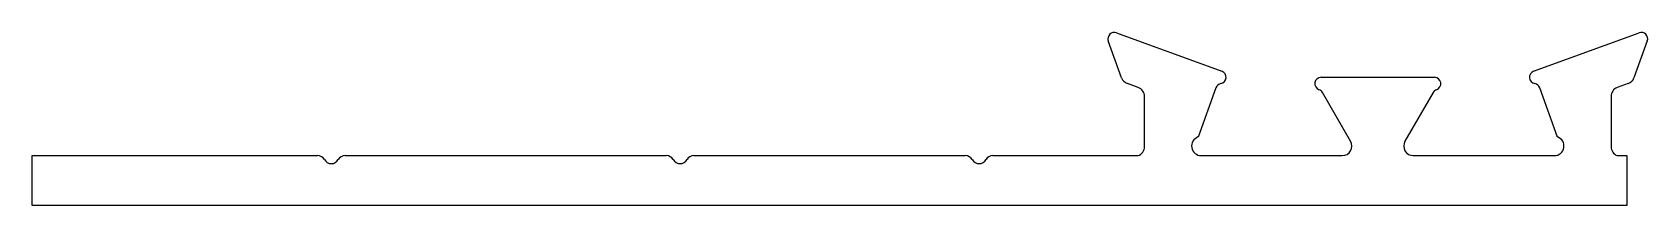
# Model space of a CAD drawing. Extents: x -25.4 to 26, y 2.8 to 8.3.
import ezdxf

# ---------------------------------------------------------------- set-up
doc = ezdxf.new("R2010")
doc.units = 0
doc.layers.get('0').update_dxf_attribs({"linetype": 'CONTINUOUS'})

msp = doc.modelspace()

# ---------------------------------------------------------------- linework, layer by layer
for p, q in [((9.119, 8.301), (12.48, 7.078)), ((22.409, 7.078), (25.77, 8.301)), ((9.285, 6.87), (8.859, 8.041)), ((26.03, 8.041), (25.604, 6.87)), ((15.64, 6.887), (19.249, 6.887)), ((9.814, 6.562), (9.467, 6.688)), ((10.015, 4.684), (10.015, 6.275)), ((12.287, 6.556), (11.717, 4.99)), ((16.578, 4.855), (15.686, 6.4)), ((19.203, 6.4), (18.311, 4.855)), ((23.172, 4.99), (22.602, 6.556)), ((24.874, 6.275), (24.874, 4.684)), ((25.422, 6.688), (25.074, 6.562)), ((-25.418, 4.398), (-16.333, 4.398)), ((-25.418, 2.811), (-25.418, 4.398)), ((-15.453, 4.398), (-5.221, 4.398)), ((-4.341, 4.398), (4.304, 4.398)), ((5.184, 4.398), (9.814, 4.398)), ((11.818, 4.398), (16.314, 4.398)), ((18.575, 4.398), (23.071, 4.398)), ((25.074, 4.398), (25.382, 4.398)), ((25.382, 4.398), (25.382, 2.811)), ((25.382, 2.811), (-25.418, 2.811))]:
    msp.add_line(p, q)
for centre, radius, start, end in [((9.05, 8.111), 0.203, 70, 200), ((25.839, 8.111), 0.203, 340, 110), ((9.571, 6.975), 0.305, 200, 250), ((12.411, 6.887), 0.203, 279.4559, 70), ((15.64, 6.684), 0.203, 90, 251.4096), ((19.249, 6.684), 0.203, 288.5904, 90), ((22.478, 6.887), 0.203, 110, 260.5441), ((25.318, 6.975), 0.305, 290, 340), ((9.71, 6.275), 0.305, 360, 70), ((12.478, 6.486), 0.203, 99.4559, 160), ((15.51, 6.299), 0.203, 30, 71.4096), ((19.379, 6.299), 0.203, 108.5904, 150), ((22.411, 6.486), 0.203, 20, 80.5441), ((25.179, 6.275), 0.305, 110, 180), ((9.71, 4.684), 0.305, 290, 360), ((11.818, 4.703), 0.305, 109.4712, 270), ((16.314, 4.703), 0.305, 270, 30), ((18.575, 4.703), 0.305, 150, 270), ((23.071, 4.703), 0.305, 270, 70.5288), ((25.179, 4.684), 0.305, 180, 250), ((-16.333, 4.144), 0.254, 30, 90), ((-15.893, 4.398), 0.254, 210, 330), ((-15.453, 4.144), 0.254, 90, 150), ((-5.221, 4.144), 0.254, 30, 90), ((-4.781, 4.398), 0.254, 210, 330), ((-4.341, 4.144), 0.254, 90, 150), ((4.304, 4.144), 0.254, 30, 90), ((4.744, 4.398), 0.254, 210, 330), ((5.184, 4.144), 0.254, 90, 150)]:
    msp.add_arc(centre, radius, start, end)

doc.saveas('drawing.dxf')
